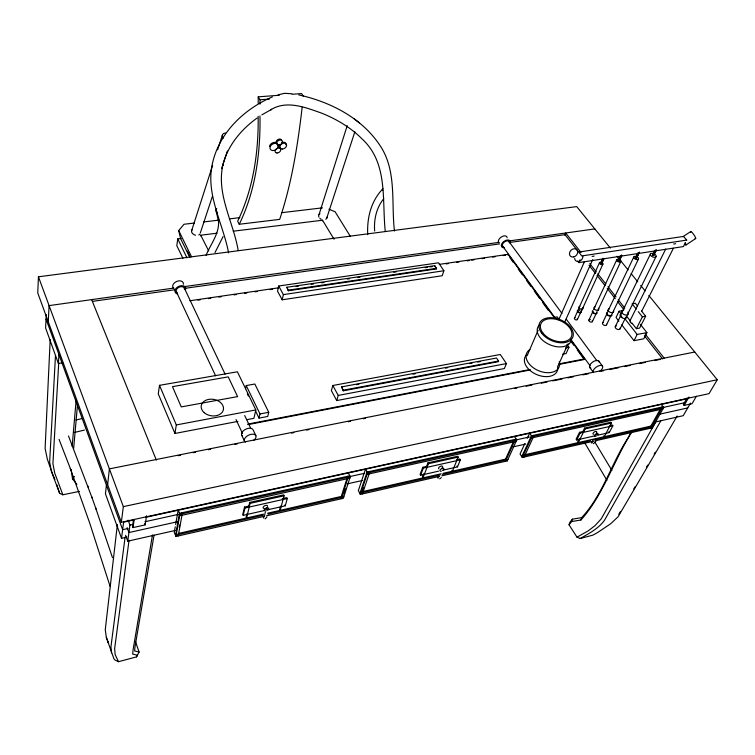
<?xml version="1.0" encoding="UTF-8"?>
<svg xmlns="http://www.w3.org/2000/svg" width="755" height="755" viewBox="0 0 755 755"><rect width="100%" height="100%" fill="white"/><g stroke="black" fill="none" stroke-linecap="round" stroke-linejoin="round"><path stroke-width="1.13" d="M260.013 104.133L260.022 99.783L258.219 96.848L279.322 95.253M259.975 116.006C260.541 153.029 255.615 190.675 239.25 224.263L279.68 219.375C291.798 183.078 297.763 145.149 302.16 107.238M258.163 116.261C258.616 152.217 253.359 188.637 237.636 221.272L239.25 224.263M374.65 231.021C373.782 219.526 376.386 207.785 383.738 198.688M610.361 248.055L576.716 206.606L38.439 276.792L37.75 292.94L121.338 522.281L709.039 393.638L717.25 379.746L648.847 295.479M50.189 339.618L45.111 448.527L47.329 459.115L50.774 469.063M46.272 314.608L45.602 328.01L58.399 363.466L62.759 362.768M48.254 321.753L49.084 305.615L173.858 288.08M55.483 355.596L49.641 462.164L51.463 471.611L59.636 493.326L62.844 494.789L79.435 491.382M58.72 362.985L52.916 463.645L54.719 473.083L62.844 494.789M58.399 363.466L58.947 354.539M76.142 400.216L72.15 446.384M77.52 404.699L73.641 448.508M367.704 234.654C366.949 218.157 370.78 201.623 382.445 189.241M106.417 485.078L105.455 493.827L121.517 538.334L126.84 537.145M107.635 484.672L109.39 468.874L694.742 352.019M117.365 524.602L105.266 629.727L106.323 637.286L113.901 658.728L114.93 660.002L118.507 661.691L136.513 656.888L139.09 652.046L135.4 641.429M121.338 522.281L123.339 506.624L38.439 276.792M121.517 538.334L123.612 522.177L134.239 519.846M125.094 537.116L110.947 646.837L111.485 652.877M129.067 540.165L114.647 648.583L115.147 654.604L118.507 661.691M175.537 530.387L127.746 541.184L129.935 525.055L128.114 520.138M133.522 519.383L132.569 526.254L133.059 527.575L145.177 524.885L146.536 515.75M133.059 527.575L134.173 519.563M181.162 238.486L177.755 238.901L176.802 245.649L182.889 258.257M265.335 512.088L264.609 515.448M247.055 419.629L253.925 418.317L255.822 409.927L237.4 371.79L159.494 385.333L158.257 393.902L174.934 433.464L237.9 421.394M200.641 235.89L200.745 235.211L216.978 233.21M152.491 534.889L133.069 649.876L132.663 654.066L137.184 655.189L136.513 656.888M174.934 433.464L176.321 424.942L159.494 385.333M154.048 535.106L135.022 646.686L134.598 650.904L139.09 652.046M175.245 526.754L174.254 532.303L175.906 536.475L263.051 516.599M175.632 524.536L178.189 510.097L179.888 514.287L175.906 536.475M175.528 535.512L179.492 513.315L349.801 475.81M179.246 527.216L179.652 524.999M178.227 535.946L182.248 513.768L181.851 512.796M245.545 388.712L246.224 385.569L254.85 384.021L268.733 412.287L267.742 416.458L259.012 418.128L255.464 410.777M278.689 286.003L277.538 291.185L282.191 299.801L442.194 275.735L443.893 270.762L438.523 262.797L278.689 286.003L283.37 294.61L282.191 299.801M286.919 287.259L288.334 290.769L436.277 268.95L436.484 268.327L434.701 265.666L286.919 287.259L288.334 290.769M259.012 418.128L259.984 413.957L246.224 385.569M249.093 506.039L244.516 507.058L242.789 514.381L243.204 515.316L263.684 510.691M243.204 515.316L244.941 508.002L244.516 507.058M246.998 513.664L246.187 517.043L246.602 517.977L250.122 503.349L249.697 502.415L283.644 494.884L284.078 495.799L280.171 510.352L279.737 509.427L280.643 506.077M248.621 506.916L249.697 502.415M322.366 220.875L322.527 220.215L233.22 231.209M267.091 509.918L285.286 505.812L287.268 498.536L286.834 497.62L282.257 498.64M332.832 385.503L331.37 390.656L336.739 400.575L504.368 368.544L506.426 363.589L500.291 354.491L332.832 385.503L338.231 395.431L336.739 400.575M341.675 386.871L343.298 390.816L498.309 361.683L498.564 361.06L496.526 358.021L341.675 386.871L343.298 390.816M677.178 415.996L618.128 516.713L610.663 523.781L597.413 532.652L592.92 535.125L580.18 538.532L576.999 537.154L569.053 524.829L571.648 521.545L580.944 519.997L581.671 517.619C602.698 495.082 611.229 463.778 627.877 438.211L631.189 432.039M571.648 521.545L572.384 519.176L581.671 517.619M569.053 524.829L569.798 522.46L572.384 519.176M319.016 214.647L347.206 125.66M347.026 478.434L340.816 497.875L341.269 498.762L348.178 477.16L347.715 476.273M191.543 230.964L212.617 165.402M217.619 149.849L222.272 135.4M343.912 494.166L345.648 488.768M348.253 472.856L350.273 476.707L343.327 498.291L266.496 515.816M326.679 218.327L354.841 131.832M200.33 232.908L212.4 196.366M221.545 168.686L227.397 150.962M434.701 265.666L436.277 268.95M359.88 493.534L367.09 472.007L516.222 439.165M360.343 494.412L367.562 472.885L365.524 469.072L358.351 490.608L360.343 494.412L437.258 476.858M362.636 490.92L363.721 487.692M427.302 466.279L422.809 467.279L420.091 474.376L420.582 475.235L438.476 471.186M420.582 475.235L423.3 468.138L422.809 467.279M423.744 473.772L422.479 477.047L422.97 477.896L428.434 463.721L427.943 462.862L457.672 456.265L458.181 457.105L452.415 471.205L451.924 470.365M426.264 467.232L427.943 462.862M507.86 254.897L508.077 254.341L439.306 264.373M442.949 470.176L457.492 466.892L460.39 459.842L459.88 459.012L456.511 459.757M564.787 235.164L565.693 233.002L581.01 252.463M527.16 355.671L538.107 330.228M577.622 261.06L578.84 262.617L580.085 259.758M558.738 319.743L584.53 261.504M564.598 322.357L592.713 259.626M505.435 459.446L513.438 441.656M206.087 255.303C210.72 243.752 220.139 232.974 218.355 219.743M505.473 461.305L514.91 440.382L514.381 439.57M441.854 475.81L507.284 460.89L516.75 439.976L514.466 436.456M579.104 307.559L599.479 262.693M574.442 318.261L577.868 310.72A1.604 0.982 23.1 0 0 577.849 311.117M603.943 258.71L601.716 263.58L601.093 263.674L600.687 263.165L602.905 258.295M600.763 263.448L602.981 258.569M600.687 263.165L601.31 263.07L603.094 259.173M601.093 263.674L603.311 258.805M601.49 263.731L603.868 258.436M223.084 236.589L215.024 252.548M577.396 319.469L580.84 311.928M581.935 309.975L602.924 264.061M557.501 366.958L568.128 343.78M566.939 344.459L568.959 347.243L566.042 353.566L562.588 354.227M524.857 443.553L520.053 453.981L522.29 457.464L591.863 441.599M527.254 438.344L529.651 433.125L531.954 436.626L522.29 457.464M521.771 456.662L531.426 435.814L663.088 406.822M594.194 308.257L616.75 259.824M588.909 320.101L592.958 311.4A1.916 1.161 23.5 0 0 592.949 311.872M621.591 256.002L619.317 260.843L618.704 260.947L618.288 260.437L620.553 255.586M618.364 260.711L620.638 255.86M618.704 260.947L621.422 255.124M619.091 261.003L621.818 255.181M592.43 321.526L596.507 312.834A1.916 1.161 23.5 0 1 596.223 313.193M620.855 261.457L597.649 310.909A2.133 1.293 23.5 0 0 597.658 310.38M558.804 364.439L584.238 359.512L584.502 358.955L570.61 339.939M633.775 257.002L607.888 311.22A2.463 1.482 23.9 0 1 608.247 310.758M602.49 323.112L607.171 313.297M635.644 257.748L636.663 258.153L635.644 257.748L637.956 252.925M635.719 258.021L638.032 253.199M636.248 257.653L638.098 253.793M636.05 258.248L638.362 253.425M636.588 257.88L639.362 252.095M636.446 258.304L639.438 252.368M606.548 324.763L611.276 314.958M638.532 258.899L612.456 313.07A2.463 1.482 23.9 0 1 612.097 313.533M623.356 310.503L619.062 311.258L616.042 317.487L618.911 321.196M622.129 311.975L650.376 254.161M615.259 326.717L620.94 315.099A2.661 1.595 24.3 0 0 620.931 315.76M652.745 255.096L653.755 255.501L652.745 255.096L655.095 250.301M652.962 254.945L654.84 251.113M652.83 255.36L655.18 250.566M653.339 255.001L655.227 251.17M653.16 255.586L655.982 249.83M653.679 255.228L656.029 250.434M653.547 255.643L656.369 249.886M620.148 328.699L625.867 317.091M627.112 315.241L656.133 256.436M665.702 249.075L630.038 320.715A3.105 1.859 24.6 0 0 632.341 323.659M584.068 431.294L579.547 432.304L576.093 439.174L576.631 439.967L594.638 435.89M576.631 439.967L580.085 433.096L612.862 425.763L612.305 424.999L610.049 425.499M641.599 311.456L673.366 248.31M579.17 438.891L577.679 441.835L578.217 442.619L585.153 428.887L611.427 423.045L610.88 422.272L584.606 428.104L582.634 432.03M632.029 323.131L636.389 328.68L642.392 316.807L645.657 316.222L641.524 311.041M645.657 316.222L639.627 328.085L636.389 328.68M621.79 324.905L634.011 340.675L637.173 334.456L646.912 332.625L640.363 324.32M685.304 242.874L683.426 246.564L578.84 262.617M646.912 332.625L643.722 338.825L634.011 340.675M611.427 423.045L604.264 436.701L603.726 435.928M598.017 435.135L609.266 432.587L612.862 425.763M631.614 432.36C613.56 460.739 603.538 494.761 580.944 519.997M266.93 516.986L265.175 518.855M660.332 409.201L650.14 427.424L650.697 428.179L662.031 407.926L661.465 407.181M595.28 440.816L652.301 427.811L663.654 407.568L661.191 404.321M655.68 422.102L601.216 518.883L594.959 525.678L588.107 530.935L576.999 537.154M660.984 420.526L604.481 520.289C598.319 528.783 588.994 533.445 580.18 538.532M687.135 397.923L683.369 404.454L684.134 405.444L692.071 403.68L696.412 396.233M684.134 405.444L688.975 397.045M690.542 403.113L683.237 415.684L654.519 422.177M633.775 488.929L634.936 486.937M646.563 467.052L647.724 465.071M654.123 454.132L655.283 452.151M618.798 514.297L620.525 511.371M76.916 484.37L72.555 478.925L74.424 476.452M595.865 441.515L593.373 443.666M189.826 257.436L180.596 238.552L178.699 230.568L184.012 224.263L194.488 223.027M441.345 477.575L439.684 478.878M257.106 118.035C241.015 129.567 227.444 145.885 222.753 165.449L222.942 164.76C216.147 194.271 233.361 221.923 238.193 250.434M618.288 260.437L619.317 260.843M682.916 236.721L690.674 231.568M685.955 244.998L695.657 238.561M261.825 114.854L271.687 109.315L270.677 109.834C286.626 99.802 305.445 107.455 321.488 113.08C336.239 118.969 350.707 127.538 361.551 138.439C388.315 162.599 381.87 199.075 385.258 231.436M272.385 96.904C244.592 108.796 219.847 132.068 212.731 162.221C204.916 193.497 222.933 222.838 228.605 252.906M592.335 442.77L591.344 442.996M441.864 468.61L442.987 468.355M596.441 433.785L597.441 433.559M266.185 508.19L267.468 507.898M593.081 441.467L592.09 441.694M439.495 476.509L438.372 476.764M74.33 432.483L84.456 430.076M75.953 420.007L81.578 418.685M278.151 94.809L284.616 93.309L291.883 93.771M178.076 533.54L263.391 514.164M267.591 513.202L342.175 496.252M362.645 491.599L441.09 473.781M443.062 473.328L506.246 458.964M524.687 454.774L652.49 425.735L653.047 426.481L592.552 440.25M263.419 515.165L176.17 535.021L175.783 534.059M268.006 514.117L343.78 496.875L343.327 495.988M440.108 474.952L360.815 492.996L360.352 492.118M442.402 474.423L507.907 459.521M590.268 440.769L522.922 456.105L522.403 455.293M177.208 521.79L128.916 532.558L127.114 527.651M347.385 483.832L362.334 480.501M512.966 446.903L525.622 444.082M659.002 414.335L687.748 407.917M244.941 508.002L287.268 498.536M423.3 468.138L460.39 459.842M128.001 528.509L122.64 529.699L46.046 319.044M250.122 503.349L284.078 495.799M428.434 463.721L458.181 457.105M129.935 525.055L133.39 524.291M144.894 521.752L178.284 514.391M348.64 476.83L364.75 473.272M515.542 440.023L529.359 436.975M662.881 407.53L684.757 402.708M179.888 514.287L350.273 476.707M367.562 472.885L516.75 439.976M531.954 436.626L663.654 407.568M516.109 441.392L367.072 474.348L366.6 473.47M145.753 517.326L687.059 398.763M123.339 506.624L717.25 379.746M264.552 516.439L263.825 516.514M178.293 455.718L180.596 455.256M193.318 452.717L195.63 452.254M208.342 449.716L210.654 449.253M234.928 444.402L237.24 443.94M291.562 433.087L293.874 432.624M306.587 430.086L308.899 429.623M348.197 421.762L350.509 421.299M363.221 418.761L365.533 418.298M514.636 388.504L516.948 388.042M526.197 386.192L531.982 385.041M541.222 383.191L547.007 382.039M552.783 380.879L562.031 379.029M567.807 377.877L573.592 376.726M582.832 374.876L588.617 373.716M601.329 371.177L603.641 370.714M609.417 369.563L618.666 367.713M624.442 366.562L630.227 365.401M639.476 363.561L645.251 362.4M654.5 360.55L660.276 359.399M247.951 424.055L530.142 369.469M559.059 363.882L584.502 358.955M247.819 424.659L529.906 370.035M259.984 413.957L268.733 412.287M176.321 424.942L255.822 409.927M338.231 395.431L506.426 363.589M356.502 384.71L358.814 384.286M413.098 374.159L415.41 373.725M445.441 368.119L447.753 367.694M469.704 363.599L472.017 363.164M477.792 362.089L480.095 361.654M565.495 347.885L568.959 347.243M343.487 390.165L498.564 361.06M553.736 317.487L557.199 316.883L559.181 319.582M288.486 290.118L436.484 268.327M283.37 294.61L443.893 270.762M189.864 300.754L278.444 287.834M197.923 300.169L200.254 299.829M208.408 298.64L210.739 298.291M218.893 297.102L221.224 296.762M234.041 294.894L236.372 294.554M244.526 293.365L246.857 293.016M255.02 291.826L257.351 291.487M270.167 289.618L272.498 289.278M446.111 263.92L448.442 263.58M456.596 262.391L458.927 262.042M467.081 260.852L469.412 260.513M471.743 260.173L474.074 259.833M482.228 258.644L484.559 258.304M492.713 257.115L495.044 256.766M503.198 255.577L505.529 255.237M296.073 286.541L298.395 286.202M311.192 284.333L313.523 283.993M321.668 282.804L323.989 282.464M347.253 279.057L349.584 278.718M357.719 277.529L360.05 277.189M393.78 272.253L396.111 271.904M425.188 267.657L427.519 267.317M429.84 266.968L432.171 266.628M184.352 286.607L499.197 242.346M509.691 240.873L594.817 228.907M92.487 301.377L175.32 289.684M185.824 288.202L499.668 243.884M510.163 242.402L564.995 234.654L578.103 251.349M203.793 221.923L218.931 220.13M229.397 218.884L239.873 217.638M281.775 212.674L322.508 207.842M260.022 99.783L269.412 99.056M292.213 94.281L301.594 93.573L303.482 96.451M263.448 517.968L264.061 517.93M437.777 478.113L438.296 478.094M298.744 94.903C330.322 101.868 361.853 117.922 380.039 145.545C397.007 170.838 391.099 202.472 394.45 231.068M328.925 209.229L335.069 211.721L350.499 236.617M591.533 442.005L591.665 442.1A1.217 0.972 -73 0 1 593.005 441.354M601.31 263.07L601.716 263.58M354.284 118.969L359.559 122.999M596.79 432.955L597.582 433.634M437.806 477.094L437.928 477.198A1.302 1.095 -67.9 0 1 439.419 476.386M442.515 467.666L443.213 468.421M263.278 516.93L263.372 517.043A1.406 1.236 -57.6 0 1 264.41 516.127M617.024 256.266L628.122 269.941M631.086 273.593L637.748 281.794M640.712 285.447L645.148 290.92M637.399 305.86L635.332 303.274L632.086 303.84L636.21 309.022M638.268 311.617L642.392 316.807M589.759 263.589L596.327 271.932M597.781 273.782L605.803 283.974M607.992 286.758L616.014 296.951M618.203 299.735L624.762 308.078M645.185 334.031L664.145 358.125M589.032 265.26L595.591 273.612M597.045 275.462L605.057 285.664M607.237 288.448L615.249 298.65M617.439 301.434L623.989 309.786M644.383 335.748L662.588 358.936M626.952 316.647L630.585 321.271M619.062 311.258L621.233 314.042M624.857 318.685L637.173 334.456M662.324 408.191L662.89 408.936L531.303 438.032L530.774 437.23M651.754 427.066L652.301 427.811M598.724 361.003L602.396 365.977A5.559 2.727 -34.6 0 1 599.772 371.309M508.851 241.44L562.013 313.448M566.212 319.129L596.997 360.824M502.688 246.206L554.755 317.44M571.422 340.231L590.165 365.873M508.077 254.341L553.934 317.109M509.946 257.748L513.419 262.504M518.279 269.167L522.441 274.867M526.612 280.577L530.774 286.287M534.247 291.034L539.797 298.65M542.581 302.453L548.13 310.06M571.044 341.439L573.819 345.243M577.292 349.999L584.238 359.512M589.834 367.581L593.477 372.564A5.559 2.727 -34.6 0 1 596.082 367.232A5.559 2.727 -34.6 0 1 602.396 365.977M608.719 431.813L609.266 432.587M584.606 428.104L585.153 428.887M579.547 432.304L580.085 433.096M533.238 435.418L533.766 436.22L524.074 457.058L523.555 456.256M506.775 460.078L507.284 460.89M594.78 441.939L611.899 470.44M584.87 443.109L606.916 480.265M322.527 220.215L334.059 239.25M456.992 466.052L457.492 466.892M369.148 471.554L369.629 472.432L362.372 493.949L361.909 493.072M349.339 477.273L349.801 478.17L179.614 515.797L179.228 514.825M200.745 235.211L208.682 250.905M178.699 230.568L191.543 256.757M187.315 251.066L189.882 256.313M177.755 238.901L186.957 257.814M247.357 393.959L248.367 396.064M255.907 435.777L253.076 429.822A6.295 3.605 -25.6 0 0 244.884 429.67A6.295 3.605 -25.6 0 0 242.61 436.126M184.333 288.117L225.094 374.14M244.714 415.561L250.754 428.302M284.852 504.897L285.286 505.812M176.311 291.638L215.609 375.839M236.004 419.535L242.468 433.389M241.638 435.059L244.422 441.033M53.577 476.348L54.917 479.425M91.666 299.631L156.332 460.106M68.497 435.965L92.157 498.064M59.032 439.316L70.913 470.035M144.677 523.574L145.177 524.885M51.161 470.11L53.124 475.32M70.309 468.402L89.713 523.111L110.098 586.38M125.604 535.314L127.746 541.184M106.323 637.286L108.229 642.552L108.21 641.533M95.611 507.813L112.467 557.586M87.655 485.616L88.212 487.173M91.61 496.545L96.14 509.285M56.795 484.748L59.636 493.326M216.166 211.306L218.525 221.102M71.093 469.846L72.555 478.925M258.219 96.848L258.219 103.378M557.851 367.676A17.563 11.391 23.4 0 1 536.984 374.697A17.563 11.391 23.4 0 1 526.575 354.756M559.313 361.636A17.62 11.391 23.3 0 1 538.74 370.78A17.62 11.391 23.3 0 1 529.925 349.508M571.422 339.099A17.978 11.325 23 0 1 549.508 344.62A17.978 11.325 23 0 1 539.381 324.961M675.583 243.62A3.294 1.812 23.6 0 1 673.649 243.922M594.119 255.983A3.379 1.954 22.2 0 1 592.043 256.294M690.74 232.323A4.294 0.755 54.8 0 1 691.976 232.389A4.294 0.755 54.8 0 1 695.185 236.891A4.294 0.755 54.8 0 1 695.053 238.363M685.153 242.799A4.294 0.717 54.9 0 1 685.361 244.79M582.879 256.247A4.521 3.69 -46.4 0 1 579.047 261.353A4.521 3.69 -46.4 0 1 574.678 258.436M621.62 313.759A2.963 1.774 24.2 0 1 621.62 313.032M627.877 312.174A3.558 2.133 24.2 0 1 626.952 315.052A3.558 2.133 24.2 0 1 622.29 313.165A3.558 2.133 24.2 0 1 623.224 310.296M626.688 316.543A3.548 2.133 24.3 0 1 622.743 318.129A3.548 2.133 24.3 0 1 620.619 314.089M620.148 328.038A2.642 1.604 24.4 0 1 618.487 329.529A2.642 1.604 24.4 0 1 615.457 327.849A2.642 1.604 24.4 0 1 616.325 325.924M621.997 317.119A2.661 1.595 24.3 0 1 621.308 316.468M613.636 311.032A2.954 1.774 23.8 0 1 611.758 312.674A2.954 1.774 23.8 0 1 608.36 310.805A2.954 1.774 23.8 0 1 609.351 308.682M611.965 314.495A2.954 1.784 23.9 0 1 610.097 316.147A2.954 1.784 23.9 0 1 606.709 314.278A2.954 1.784 23.9 0 1 607.699 312.155M606.567 324.206A2.199 1.34 24 0 1 605.161 325.452A2.199 1.34 24 0 1 602.641 324.055A2.199 1.34 24 0 1 603.387 322.451M610.955 315.373A2.208 1.331 23.9 0 1 610.37 315.609M609.606 315.618A2.208 1.331 23.9 0 1 608.794 315.392M608.039 314.977A2.208 1.331 23.9 0 1 607.162 313.844M593.685 309.843A2.133 1.293 23.5 0 1 593.704 309.314M598.413 308.248A2.558 1.548 23.5 0 1 597.686 310.314A2.558 1.548 23.5 0 1 594.336 308.955A2.558 1.548 23.5 0 1 595.072 306.898M596.771 311.758A2.548 1.548 23.5 0 1 596.299 313.769A2.548 1.548 23.5 0 1 593.1 312.9A2.548 1.548 23.5 0 1 592.75 310.673M592.184 320.545A1.897 1.161 23.6 0 1 591.429 322.121A1.897 1.161 23.6 0 1 588.947 320.743A1.897 1.161 23.6 0 1 590.353 319.525M595.053 313.4A1.916 1.161 23.5 0 1 593.203 312.381M579.897 310.324A1.793 1.095 23.1 0 1 579.293 309.984M578.604 309.069A1.793 1.095 23.1 0 1 578.623 308.625M581.718 309.05A1.793 1.095 23.1 0 1 581.661 310.314M582.7 307.483A2.152 1.312 23.1 0 1 582.058 309.22A2.152 1.312 23.1 0 1 579.245 308.078A2.152 1.312 23.1 0 1 579.887 306.341M581.076 311.022A2.142 1.312 23.1 0 1 580.652 312.712A2.142 1.312 23.1 0 1 577.962 311.985A2.142 1.312 23.1 0 1 577.698 310.116M578.273 309.89A2.142 1.312 23.1 0 1 579.019 309.88M577.207 318.638A1.595 0.982 23.2 0 1 576.726 319.941A1.595 0.982 23.2 0 1 574.63 319.091A1.595 0.982 23.2 0 1 575.112 317.789M580.595 312.24A1.604 0.982 23.1 0 1 579.01 312.249M578.472 311.947A1.604 0.982 23.1 0 1 578.056 311.551M503.509 246.687A3.898 2.293 -36 0 1 504.255 242.081A3.898 2.293 -36 0 1 509.191 242.28M504.331 247.602A5.068 2.982 -36 0 1 501.547 244.412A5.068 2.982 -36 0 1 507.209 240.024A5.068 2.982 -36 0 1 509.984 243.223M498.734 242.761A5.049 2.992 -36 0 1 501.565 236.844A5.049 2.992 -36 0 1 507.152 237.683M590.882 368.11A5.53 2.746 -34.7 0 1 592.43 362.24A5.53 2.746 -34.7 0 1 599.083 362.051M177.066 292.544A4.379 2.945 -24.3 0 1 179.18 287.164A4.379 2.945 -24.3 0 1 184.465 289.297M177.699 293.988A5.691 3.832 -24.3 0 1 175.273 289.543A5.691 3.832 -24.3 0 1 181.644 285.673A5.691 3.832 -24.3 0 1 185.702 289.118M173.82 288.476A5.672 3.832 -24.3 0 1 176.547 281.483A5.672 3.832 -24.3 0 1 183.408 284.276M245.394 442.1A6.314 3.596 -25.6 0 1 246.687 436.343A6.314 3.596 -25.6 0 1 254.935 434.691A6.314 3.596 -25.6 0 1 253.623 440.458M382.757 190.298A3.416 1.482 36.5 0 1 382.908 188.637M217.242 212.344A3.633 2.709 -14.6 0 1 216.761 208.531M327.028 217.147A4.285 3.152 18.2 0 1 325.754 219.224M321.168 219.205A4.285 3.152 18.2 0 1 319.818 218.289M318.94 217.1A4.285 3.152 18.2 0 1 319.95 213.75M199.848 234.088A4.521 3.284 18.6 0 1 198.763 234.947M195.536 235.23A4.521 3.284 18.6 0 1 192.034 229.784M223.404 138.099A4.926 3.313 19.7 0 1 225.547 133.022M277.642 144.29A4.464 3.256 -31.6 0 1 277.67 145.639M269.469 146.404A4.464 3.256 -31.6 0 1 272.659 142.827A4.464 3.256 -31.6 0 1 276.981 143.195M276.141 142.77A3.067 2.246 -32 0 1 278.312 139.373A3.067 2.246 -32 0 1 281.728 140.383M277.821 147.121A3.058 2.218 -31.7 0 1 279.661 147.65M281.945 142.582A3.615 2.624 -32.1 0 1 285.975 144.856M279.897 147.452A3.615 2.624 -32.1 0 1 279.831 144.337M593.515 434.248A2.114 0.972 -33.4 0 1 593.355 432.851A2.114 0.972 -33.4 0 1 595.742 431.426A2.114 0.972 -33.4 0 1 596.526 432.455M596.271 436.031A2.123 0.972 -33.4 0 1 594.487 435.475A2.123 0.972 -33.4 0 1 597.205 433.512A2.123 0.972 -33.4 0 1 597.582 435.088M596.261 434.965A1.236 1.019 84.7 0 1 595.733 434.918M438.806 468.817A2.237 1.114 -30.2 0 1 439.372 466.986A2.237 1.114 -30.2 0 1 442.015 466.061A2.237 1.114 -30.2 0 1 442.137 467.647M441.326 471.177A2.237 1.114 -30.2 0 1 440.165 469.827A2.237 1.114 -30.2 0 1 443.345 468.327A2.237 1.114 -30.2 0 1 442.855 470.459M264.146 508.426A2.407 1.265 -25.7 0 1 263.306 506.992A2.407 1.265 -25.7 0 1 265.986 505.378A2.407 1.265 -25.7 0 1 267.534 506.397M266.1 510.824A2.407 1.255 -25.7 0 1 264.439 509.474A2.407 1.255 -25.7 0 1 267.893 507.86A2.407 1.255 -25.7 0 1 267.761 510.05M266.468 509.427A1.406 1.302 -81.6 0 1 265.788 509.389M237.598 396.601L181.257 406.907L172.47 386.645L228.227 376.877L237.598 396.601M686.72 240.109L581.765 255.945L578.707 252.057L683.501 236.428L686.72 240.109M542.722 332.747A16.563 10.391 22.9 0 0 570.044 338.731A16.563 10.391 22.9 0 0 555.661 319.214A16.563 10.391 22.9 0 0 542.722 332.747M541.533 333.002A18.035 11.316 22.9 0 0 571.28 339.495A18.035 11.316 22.9 0 0 555.595 318.251A18.035 11.316 22.9 0 0 541.533 333.002M573.847 256.926A4.558 3.7 -46.6 0 0 577.009 249.924A4.558 3.7 -46.6 0 0 569.874 251.868A4.558 3.7 -46.6 0 0 573.847 256.926M650.65 255.416A3.095 1.736 23.5 0 0 655.708 256.983A3.095 1.736 23.5 0 0 653.386 253.501A3.095 1.736 23.5 0 0 650.65 255.416M633.983 258.05A2.567 1.453 23.2 0 0 638.183 259.352A2.567 1.453 23.2 0 0 636.295 256.455A2.567 1.453 23.2 0 0 633.983 258.05M616.92 260.73A2.208 1.265 22.9 0 0 620.544 261.853A2.208 1.265 22.9 0 0 618.949 259.352A2.208 1.265 22.9 0 0 616.92 260.73M599.612 263.448A1.85 1.076 22.6 0 0 602.65 264.392A1.85 1.076 22.6 0 0 601.348 262.287A1.85 1.076 22.6 0 0 599.612 263.448M204.256 412.721A11.259 8.296 9.8 0 0 223.074 410.739A11.259 8.296 9.8 0 0 209.673 399.244A11.259 8.296 9.8 0 0 204.256 412.721M272.876 150.566A4.464 3.256 -31.6 0 0 278.199 145.215A4.464 3.256 -31.6 0 0 271.319 145.045A4.464 3.256 -31.6 0 0 272.876 150.566M278.623 145.007A3.077 2.246 -32 0 0 282.294 141.317A3.077 2.246 -32 0 0 277.566 141.194A3.077 2.246 -32 0 0 278.623 145.007M277.019 152.982A3.058 2.218 -31.7 0 0 280.671 149.32A3.058 2.218 -31.7 0 0 275.962 149.216A3.058 2.218 -31.7 0 0 277.019 152.982M282.191 149.028A3.615 2.624 -32.1 0 0 286.523 144.686A3.615 2.624 -32.1 0 0 280.964 144.554A3.615 2.624 -32.1 0 0 282.191 149.028"/></g></svg>
